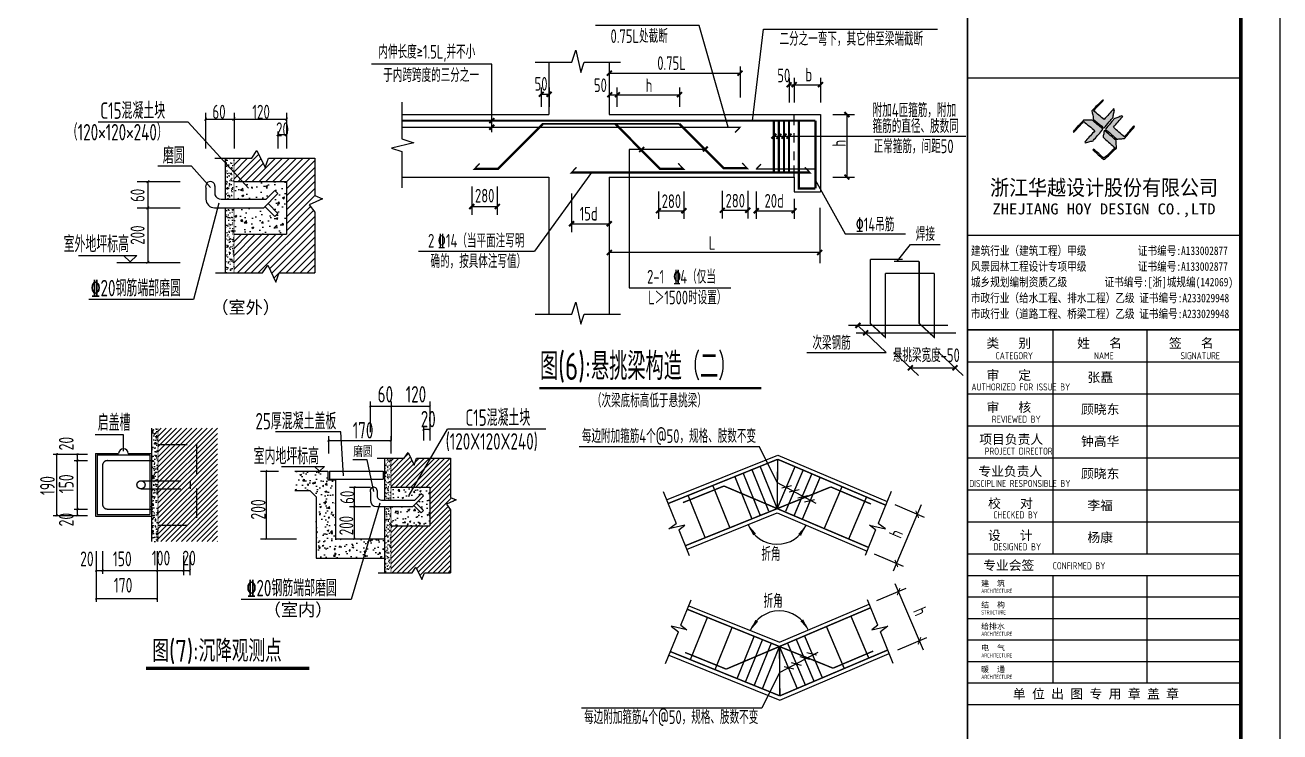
# Model space of a CAD drawing. Extents: x 293620 to 503924, y -252071 to 755100.
# Drawn here: x 438510 to 470631, y 714228 to 732314 of the extents above; entities that cross this region are included whole.
import ezdxf
from ezdxf.enums import TextEntityAlignment as Align

# ---------------------------------------------------------------- set-up
doc = ezdxf.new("R2010")
doc.units = 0
doc.header["$LTSCALE"] = 1000
doc.header["$MEASUREMENT"] = 0
doc.linetypes.add('HIDDEN', pattern=[0.375, 0.25, -0.125])
doc.linetypes.add('HIDDENX2', pattern=[19.05, 12.7, -6.35])
for name, color, linetype in [('3T_WOOD', 21, 'Continuous'), ('NUM', 7, 'Continuous'), ('PUB_TITLE', 171, 'Continuous'), ('TK', 4, 'Continuous'), ('图形', 2, 'Continuous'), ('沉降观测-室内', 6, 'Continuous'), ('表格', 7, 'Continuous')]:
    doc.layers.add(name, color=color, linetype=linetype)
doc.styles.add('-宋体', font='', dxfattribs={"width": 0.8})
doc.styles.add('HT', font='simhei.ttf', dxfattribs={"width": 0.8})
doc.styles.add('TSSD_REIN', font='tssdeng.shx', dxfattribs={"width": 0.7, "bigfont": 'tssdchn.shx'})
doc.styles.add('图签宋体', font='', dxfattribs={"height": 300})
doc.styles.add('图签黑体', font='simhei.ttf', dxfattribs={"height": 550})
doc.styles.get('-宋体').set_extended_font_data('SimSun')
doc.styles.get('图签宋体').set_extended_font_data('NSimSun')
pattern_1 = [(50, (-69297.32, 10383.48), (320.6682, -28.0548), [33.5305, -368.8358]), (355, (-69297.32, 10383.5), (-62.0321, 336.2853), [26.8244, -295.0687]), (100.4514, (-69270.6, 10381.15), (258.6363, 308.2303), [28.4966, -313.4622]), (46.1842, (-69297.32, 10472.9), (477.1354, -73.9992), [50.2958, -553.2537]), (96.6356, (-69257.56, 10466.73), (417.863, 435.5025), [42.745, -470.1932]), (351.1842, (-69297.3, 10472.9), (417.8628, 435.5028), [40.2366, -442.603]), (21, (-69252.62, 10450.55), (266.8615, -180.0003), [33.5305, -368.8358]), (326, (-69252.6, 10450.55), (108.7799, 324.1955), [26.8244, -295.0687]), (71.4514, (-69230.38, 10435.55), (375.6415, 144.1949), [28.4966, -313.4622]), (37.5, (-69297.32, 10383.48), (5.43635, 148.8281), [0, -291.49207, 0, -299.5394, 0, -296.18634]), (7.5, (-69297.32, 10383.48), (117.61148, 176.3311), [0, -170.78216, 0, -284.78596, 0, -112.8861]), (327.5, (-69397.02, 10383.48), (238.65798, -10.08369), [0, -111.76843, 0, -348.7175, 0, -462.7213]), (317.5, (-69441.73, 10383.48), (260.7272, 44.7543), [0, -145.29896, 0, -231.5842, 0, -328.5992])]

# ---------------------------------------------------------------- blocks, each defined once
blk = doc.blocks.new('_ArchTick')
at = {"color": 0, "linetype": 'ByBlock', "const_width": 0.4}
blk.add_lwpolyline([(-0.5, -0.5), (0.5, 0.5)], dxfattribs=at)
blk = doc.blocks.new('A$C04FD6434')
at = {"layer": '表格', "linetype": 'Continuous'}
h = blk.add_hatch(dxfattribs=at)
h.set_pattern_fill('AR-SAND', color=256, scale=60.674291, style=0)
h.set_pattern_definition([(37.5, (-89821.56, 11843.24), (-3.82208, 116.90867), [0, -92.22492, 0, -103.14629, 0, -98.59572]), (7.5, (-89821.56, 11843.24), (107.37995, 171.2317), [0, -49.75292, 0, -83.12378, 0, -31.854]), (327.5, (-89896.19, 11843.24), (188.94835, 0.34336), [0, -30.33715, 0, -109.21372, 0, -142.58458]), (317.5, (-89896.2, 11843.24), (182.3946, 53.25234), [0, -15.16857, 0, -71.59566, 0, -81.91029])])
h.paths.add_polyline_path([(3415, 2509), (3602, 2509), (3602, 3381), (3415, 3381)])
h.paths.add_polyline_path([(3415, 936), (3602, 936), (3602, 2322), (3415, 2322)])
h = blk.add_hatch(dxfattribs=at)
h.set_pattern_fill('AN33C', color=256, scale=606.742906, style=0)
h.set_pattern_definition([(50, (-89821.56, 11843.24), (435.1925, -38.0744), [45.5057, -500.5629]), (355, (-89821.56, 11843.24), (-84.1864, 456.3872), [36.4046, -400.4503]), (100.4514, (-89785.3, 11840.07), (351.0065, 418.3126), [38.674, -425.413]), (46.1842, (-89821.56, 11964.6), (647.541, -100.4275), [68.2586, -750.8443]), (96.6356, (-89767.6, 11956.2), (567.1, 591.039), [58.011, -638.1194]), (351.1842, (-89821.56, 11964.6), (567.0995, 591.0396), [54.607, -600.6755]), (21, (-89760.9, 11934.26), (362.1691, -244.2862), [45.5057, -500.5629]), (326, (-89760.9, 11934.26), (147.6299, 439.9796), [36.4046, -400.4503]), (71.4514, (-89730.7, 11913.9), (509.7991, 195.693), [38.674, -425.413]), (37.5, (-89821.56, 11843.24), (7.3779, 201.98098), [0, -395.5964, 0, -406.51775, 0, -401.9672]), (7.5, (-89821.56, 11843.24), (159.6156, 239.3065), [0, -231.7758, 0, -386.49523, 0, -153.2026]), (327.5, (-89956.87, 11843.24), (323.89298, -13.685), [0, -151.6857, 0, -473.2595, 0, -627.9789]), (317.5, (-90017.54, 11843.24), (353.8441, 60.738), [0, -197.1914, 0, -314.2928, 0, -445.956])])
h.paths.add_polyline_path([(4722, 1762), (4722, 2882), (3602, 2882), (3602, 2509), (4288, 2509), (4470, 2695), (4535, 2628), (4327, 2415), (4535, 2203), (4470, 2136), (4262, 2349), (4236, 2322), (3602, 2322), (3602, 1762)])
for p, q in [((2995, 4349), (2995, 3586)), ((3602, 4349), (3602, 3586)), ((4722, 4349), (4722, 3586)), ((2624, 4147), (703, 4147)), ((3913, 2744), (2624, 4147)), ((2995, 4214), (4722, 4214)), ((4535, 3952), (4535, 3586)), ((4535, 3886), (4722, 3886)), ((3984, 3381), (4092, 3544)), ((4092, 3544), (4266, 3185)), ((3195, 3381), (3984, 3381)), ((3415, 3381), (3415, 2509)), ((3602, 2942), (4128, 3469)), ((3602, 3091), (3892, 3381)), ((3602, 3239), (3744, 3381)), ((3690, 2882), (4177, 3369)), ((3839, 2882), (4225, 3269)), ((3987, 2882), (4486, 3381)), ((4136, 2882), (4635, 3381)), ((4266, 3185), (4338, 3381)), ((4284, 2882), (4783, 3381)), ((4338, 3381), (5324, 3381)), ((4433, 2882), (4932, 3381)), ((4581, 2882), (5080, 3381)), ((4722, 2874), (5229, 3381)), ((4722, 2726), (5324, 3328)), ((5324, 3381), (5324, 2586)), ((2692, 3208), (1979, 3208)), ((3101, 2759), (2692, 3208)), ((4722, 2577), (5324, 3180)), ((4722, 2429), (5324, 3031)), ((1539, 2882), (2454, 2882)), ((1766, 2882), (1766, 1159)), ((3003, 2746), (3003, 2509)), ((3195, 2791), (3195, 2602)), ((3602, 2882), (4722, 2882)), ((4288, 2509), (4470, 2695)), ((4535, 2628), (4470, 2695)), ((4722, 2280), (5324, 2883)), ((4722, 2882), (4722, 1762)), ((4722, 2132), (5324, 2734)), ((3278, 2419), (2740, 369)), ((3325, 2509), (4288, 2509)), ((4236, 2322), (4535, 2628)), ((4327, 2415), (4535, 2203)), ((4722, 1983), (5324, 2586)), ((5488, 2511), (5208, 2388)), ((5324, 2586), (5488, 2511)), ((1539, 2322), (2454, 2322)), ((3189, 2322), (4236, 2322)), ((3415, 2322), (3415, 936)), ((3971, 936), (5298, 2263)), ((4262, 2349), (4470, 2136)), ((4535, 2203), (4470, 2136)), ((4722, 1835), (5236, 2349)), ((5208, 2388), (5324, 2227)), ((5324, 2227), (5324, 936)), ((4120, 936), (5324, 2140)), ((4356, 1023), (5324, 1991)), ((3602, 1762), (4722, 1762)), ((3602, 1012), (4352, 1762)), ((3602, 1160), (4203, 1762)), ((3602, 1309), (4055, 1762)), ((3602, 1457), (3906, 1762)), ((3602, 1606), (3758, 1762)), ((3602, 1754), (3609, 1762)), ((3674, 936), (4500, 1762)), ((3823, 936), (4649, 1762)), ((4404, 923), (5324, 1843)), ((4453, 823), (5324, 1694)), ((4714, 936), (5324, 1546)), ((4862, 936), (5324, 1397)), ((283, 1308), (1527, 1308)), ((1100, 1159), (2454, 1159)), ((1247, 1308), (1387, 1168)), ((1527, 1308), (1387, 1168)), ((4211, 936), (4320, 1098)), ((4320, 1098), (4493, 739)), ((5011, 936), (5324, 1249)), ((5159, 936), (5324, 1100)), ((3206, 936), (4211, 936)), ((4493, 739), (4565, 936)), ((4565, 936), (5324, 936)), ((5308, 936), (5324, 952)), ((2740, 369), (503, 369))]:
    blk.add_line(p, q, dxfattribs=at)
for points, const_width in [([(2965, 4182), (3024, 4245)], 16.3), ([(3571, 4182), (3631, 4245)], 16.3), ([(4691, 4182), (4751, 4245)], 16.3), ([(4505, 3855), (4564, 3917)], 16.3), ([(4691, 3855), (4751, 3917)], 16.3), ([(3602, 3381), (3602, 2509)], 18.7), ([(1735, 2850), (1795, 2913)], 16.3), ([(1735, 2290), (1795, 2353)], 16.3), ([(3602, 2322), (3602, 936)], 18.7), ([(1735, 1128), (1795, 1190)], 16.3)]:
    blk.add_lwpolyline(points, dxfattribs=dict(at, const_width=const_width))
for centre, radius, start, end in [((3096, 2781), 100, 2.5431, 204.4978), ((3189, 2509), 187, 180, 270), ((3320, 2640), 131, 196.7543, 272.0598)]:
    blk.add_arc(centre, radius, start, end, dxfattribs=at)
blk.add_point((3508, 2835), dxfattribs=at)
at = {"layer": '表格', "linetype": 'Continuous', "style": 'TSSD_REIN', "width": 0.7}
for s, height, p in [('C15混凝土块', 349.9, (748, 4220)), ('60', 300, (3140, 4220)), ('120', 300, (3993, 4220)), ('（120×120×240）', 349.92, (35, 3760)), ('20', 300, (4499, 3845)), ('磨圆', 349.9, (2085, 3266)), ('室外地坪标高', 349.9, (-33, 1374)), ('\x8420钢筋端部磨圆', 349.9, (544, 436))]:
    blk.add_text(s, height=height, dxfattribs=at).set_placement(p)
for s, p in [('60', (1694, 2446, -8)), ('200', (1694, 1535, -8))]:
    blk.add_text(s, height=300, rotation=90, dxfattribs=at).set_placement(p)
at = {"layer": '表格', "linetype": 'Continuous', "style": '-宋体'}
blk.add_text('（室外）', height=268.3, dxfattribs=at).set_placement((3118, 67))
blk = doc.blocks.new('A$C5D690571')
at = {"layer": '沉降观测-室内', "linetype": 'Continuous'}
h = blk.add_hatch(dxfattribs=at)
h.set_pattern_fill('AN33C', color=256, scale=240.732003, style=0)
h.set_pattern_definition([(50, (-74270.64, 15278.55), (172.66748, -15.10645), [18.0549, -198.6039]), (355, (-74270.64, 15278.55), (-33.4019, 181.0767), [14.44392, -158.88312]), (100.4514, (-74256.25, 15277.29), (139.26572, 165.97016), [15.3443, -168.78735]), (46.1842, (-74270.64, 15326.7), (256.9191, -39.8457), [27.08235, -297.90585]), (96.6356, (-74249.23, 15323.38), (225.0032, 234.50135), [23.0165, -253.181]), (351.1842, (-74270.64, 15326.7), (225.003, 234.5015), [21.6659, -238.3247]), (21, (-74246.57, 15314.66), (143.69463, -96.92325), [18.0549, -198.6039]), (326, (-74246.57, 15314.66), (58.5738, 174.56682), [14.44392, -158.88312]), (71.4514, (-74234.6, 15306.58), (202.26848, 77.6434), [15.3443, -168.78735]), (37.5, (-74270.64, 15278.55), (2.927266, 80.138204), [0, -156.95727, 0, -161.29044, 0, -159.48495]), (7.5, (-74270.64, 15278.55), (63.32926, 94.94752), [0, -91.95963, 0, -153.34629, 0, -60.78483]), (327.5, (-74324.32, 15278.55), (128.508144, -5.42968), [0, -60.183, 0, -187.77096, 0, -249.15762]), (317.5, (-74348.4, 15278.55), (140.39157, 24.09847), [0, -78.2379, 0, -124.69918, 0, -176.93802])])
h.paths.add_polyline_path([(2478, 5049), (2341, 5049), (2341, 3929), (2478, 3929)])
h.paths.add_polyline_path([(2478, 3929), (2341, 3929), (2341, 3757), (2478, 3757)])
h.paths.add_polyline_path([(2478, 3757), (2341, 3757), (2341, 2637), (2478, 2637)])
h = blk.add_hatch(dxfattribs=at)
h.set_pattern_fill('ANSI31', color=256, scale=619.025151, style=0)
h.set_pattern_definition([(45, (-74270.64, 15278.55), (-54.71461, 54.71461), [])])
h.paths.add_polyline_path([(3166, 3929), (2478, 3929), (2478, 3757), (3166, 3757)], flags=0)
h.paths.add_polyline_path([(3304, 4700), (2478, 4700), (2478, 3929), (3166, 3929), (3166, 3757), (2478, 3757), (2478, 2985), (3304, 2985)], flags=16)
h.paths.add_polyline_path([(3748, 5049), (2478, 5049), (2478, 4700), (3304, 4700), (3304, 2985), (2478, 2985), (2478, 2637), (3748, 2637)])
h = blk.add_hatch(dxfattribs=at)
h.set_pattern_fill('AR-SAND', color=256, scale=44.707372, style=0)
h.set_pattern_definition([(37.5, (-69297.32, 10383.485), (-2.81627, 86.14323), [0, -67.955206, 0, -76.00253, 0, -72.64948]), (7.5, (-69297.32, 10383.48), (79.12207, 126.17073), [0, -36.660045, 0, -61.2491, 0, -23.47137]), (327.5, (-69352.31, 10383.485), (139.2251, 0.253), [0, -22.353686, 0, -80.47327, 0, -105.062324]), (317.5, (-69352.31, 10383.48), (134.39602, 39.23857), [0, -11.17684, 0, -52.7547, 0, -60.35495])])
h.paths.add_polyline_path([(7452, 4410), (7314, 4410), (7314, 3517), (7452, 3517)])
h.paths.add_polyline_path([(7444, 2980, -0.376402), (7452, 2989), (7452, 3380), (7314, 3380), (7314, 1967), (7452, 1967), (7452, 2972, -0.376402)])
h = blk.add_hatch(dxfattribs=at)
h.set_pattern_fill('ANSI31', color=256, scale=619.025151, style=0)
h.set_pattern_definition([(45, (-69297.32, 10383.485), (-54.71461, 54.71461), [])])
h.paths.add_polyline_path([(7941, 4265), (7813, 4529), (7733, 4410), (7452, 4410), (7452, 3792), (8277, 3792), (8277, 2967), (7452, 2967), (7452, 1967), (7901, 1967), (7981, 2087), (8109, 1822), (8162, 1967), (8709, 1967), (8721, 1979), (8721, 3310), (8636, 3428), (8842, 3519), (8721, 3574), (8721, 4410), (7994, 4410)])
h = blk.add_hatch(dxfattribs=at)
h.set_pattern_fill('AR-CONC', color=256, scale=44.707372, style=0)
h.set_pattern_definition(pattern_1)
h.paths.add_polyline_path([(6269, 3950), (6104, 3950), (6104, 4136), (5414, 4136), (5414, 3723), (5719, 3723), (5856, 3586), (5856, 2282), (7088, 2282), (7132, 2692), (6602, 2692, -0.97725), (6585, 2692), (6269, 2692)])
h = blk.add_hatch(dxfattribs=at)
h.set_pattern_fill('AN33C', color=256, scale=447.07372, style=0)
h.set_pattern_definition([(50, (-61386.38, 10395.18), (320.6682, -28.0548), [33.5305, -368.8358]), (355, (-61386.38, 10395.18), (-62.032, 336.2853), [26.8244, -295.0687]), (100.4514, (-61359.65, 10392.84), (258.6363, 308.2303), [28.4966, -313.4622]), (46.1842, (-61386.38, 10484.6), (477.1354, -73.9992), [50.2958, -553.2537]), (96.6356, (-61346.6, 10478.43), (417.863, 435.5025), [42.745, -470.1932]), (351.1842, (-61386.4, 10484.6), (417.8628, 435.503), [40.2366, -442.603]), (21, (-61341.67, 10462.24), (266.8615, -180.0003), [33.5305, -368.8358]), (326, (-61341.67, 10462.24), (108.7799, 324.1955), [26.8244, -295.0687]), (71.4514, (-61319.43, 10447.24), (375.6415, 144.1949), [28.4966, -313.4622]), (37.5, (-61386.38, 10395.18), (5.43635, 148.8281), [0, -291.49207, 0, -299.5394, 0, -296.18634]), (7.5, (-61386.38, 10395.18), (117.61148, 176.3311), [0, -170.78216, 0, -284.78596, 0, -112.8861]), (327.5, (-61486.07, 10395.18), (238.65798, -10.0837), [0, -111.76843, 0, -348.7175, 0, -462.7213]), (317.5, (-61530.78, 10395.18), (260.7272, 44.7543), [0, -145.29896, 0, -231.5842, 0, -328.5992])])
h.paths.add_polyline_path([(8277, 2967), (8277, 3792), (7452, 3792), (7452, 3517), (7957, 3517), (8091, 3654), (8140, 3605), (7986, 3448), (8140, 3292), (8091, 3243), (7938, 3399), (7919, 3380), (7452, 3380), (7452, 2967)])
h = blk.add_hatch(dxfattribs=at)
h.set_pattern_fill('AR-CONC', color=256, scale=44.707372, style=0)
h.set_pattern_definition(pattern_1)
h.paths.add_polyline_path([(7314, 2692), (7132, 2692), (7088, 2282), (7314, 2282)])
at = {"layer": 'NUM', "const_width": 70, "elevation": -8}
blk.add_lwpolyline([(2224, -73), (5709, -73)], dxfattribs=at)
at = {"layer": '沉降观测-室内', "linetype": 'Continuous'}
for p, q in [((7005, 5622), (7005, 4964)), ((7452, 5622), (7452, 4788)), ((8277, 5622), (8277, 4785)), ((7005, 5523), (8277, 5523)), ((1747, 4912), (1139, 4912)), ((1747, 4562), (1747, 4912)), ((2341, 5049), (2341, 2637)), ((6378, 4974), (4986, 4974)), ((6117, 4878), (6117, 4513)), ((6434, 4037), (6378, 4974)), ((7448, 4878), (7448, 4513)), ((7839, 3623), (8658, 5028)), ((8140, 5075), (8141, 4789)), ((8140, 5027), (8277, 5027)), ((10751, 5028), (8658, 5028)), ((6104, 4788), (7461, 4788)), ((242, 4496), (974, 4496)), ((323, 3175), (323, 4510)), ((694, 4358), (974, 4358)), ((760, 3175), (760, 4510)), ((1144, 4510), (1144, 3175)), ((1144, 4510), (1639, 4510)), ((1179, 4480), (1179, 3211)), ((1179, 4480), (2306, 4480)), ((1846, 4510), (2341, 4510)), ((2306, 4480), (2306, 3211)), ((6944, 4373), (6635, 4373)), ((7083, 3701), (6944, 4373)), ((7152, 4410), (7733, 4410)), ((7314, 4410), (7314, 3517)), ((7733, 4410), (7813, 4529)), ((7813, 4529), (7941, 4265)), ((7941, 4265), (7994, 4410)), ((7994, 4410), (8721, 4410)), ((8721, 4410), (8721, 3574)), ((4663, 4136), (5050, 4136)), ((4784, 4136), (4784, 2692)), ((5111, 4236), (6028, 4236)), ((5402, 4136), (6104, 4136)), ((5821, 4236), (5925, 4133)), ((6028, 4236), (5925, 4133)), ((6104, 4136), (6104, 3950)), ((6136, 4136), (7285, 4136)), ((6136, 4136), (6136, 3964)), ((7285, 4136), (7285, 3964)), ((6104, 3950), (6269, 3950)), ((6136, 3964), (7285, 3964)), ((6269, 3950), (6269, 2692)), ((6567, 3792), (7015, 3792)), ((6665, 3792), (6665, 2692)), ((7452, 3792), (8277, 3792)), ((8277, 3792), (8277, 2967)), ((5402, 3723), (5719, 3723)), ((5719, 3723), (5856, 3586)), ((5856, 3586), (5856, 2282)), ((7010, 3692), (7010, 3517)), ((7152, 3725), (7152, 3586)), ((7248, 3517), (7957, 3517)), ((7919, 3380), (8140, 3605)), ((7957, 3517), (8091, 3654)), ((8140, 3605), (8091, 3654)), ((8842, 3519), (8636, 3428)), ((8721, 3574), (8842, 3519)), ((694, 3327), (974, 3327)), ((6567, 3380), (7015, 3380)), ((7213, 3451), (6602, 1400)), ((7148, 3380), (7919, 3380)), ((7314, 3380), (7314, 1967)), ((7938, 3399), (8091, 3243)), ((7986, 3448), (8140, 3292)), ((8140, 3292), (8091, 3243)), ((8636, 3428), (8721, 3310)), ((8721, 3310), (8721, 1967)), ((242, 3189), (974, 3189)), ((1144, 3175), (2341, 3175)), ((1179, 3211), (2306, 3211)), ((7452, 2967), (8277, 2967)), ((4663, 2692), (5437, 2692)), ((6269, 2692), (7314, 2692)), ((1158, 2429), (1158, 1348)), ((1295, 2429), (1295, 1942)), ((2460, 2429), (2460, 1348)), ((3022, 2339), (3022, 1917)), ((3160, 2339), (3160, 1917)), ((5856, 2282), (7314, 2282)), ((1144, 2014), (3160, 2014)), ((7173, 1967), (7901, 1967)), ((7901, 1967), (7981, 2087)), ((7981, 2087), (8109, 1822)), ((8109, 1822), (8162, 1967)), ((8162, 1967), (8721, 1967)), ((8709, 1967), (8721, 1979)), ((1144, 1419), (2460, 1419)), ((6602, 1400), (4256, 1400))]:
    blk.add_line(p, q, dxfattribs=at)
at = {"layer": '沉降观测-室内', "linetype": 'HIDDEN', "ltscale": 2.5}
for p, q in [((2478, 4700), (3304, 4700)), ((3304, 4700), (3304, 2985)), ((2117, 3929), (2341, 3929)), ((2117, 3757), (2341, 3757)), ((2341, 3929), (3166, 3929)), ((2341, 3757), (3166, 3757)), ((3166, 3929), (3166, 3757)), ((2478, 2985), (3304, 2985))]:
    blk.add_line(p, q, dxfattribs=at)
at = {"layer": '沉降观测-室内', "linetype": 'HIDDENX2'}
for p, q in [((1399, 4358), (2327, 4358)), ((1295, 4255), (1295, 3430)), ((1399, 3327), (2327, 3327))]:
    blk.add_line(p, q, dxfattribs=at)
at = {"layer": '沉降观测-室内', "linetype": 'Continuous'}
for points, const_width in [([(6982, 5500), (7026, 5546)], 12), ([(7429, 5500), (7473, 5546)], 12), ([(8255, 5500), (8299, 5546)], 12), ([(2478, 5049), (2478, 3929)], 13.8), ([(8118, 5004), (8162, 5050)], 12), ([(8255, 5004), (8299, 5050)], 12), ([(6095, 4765), (6139, 4811)], 12), ([(7425, 4765), (7469, 4811)], 12), ([(300, 4473), (344, 4519)], 12), ([(738, 4473), (781, 4519)], 12), ([(738, 4335), (781, 4381)], 12), ([(7452, 4410), (7452, 3517)], 13.8), ([(4762, 4113), (4805, 4159)], 12), ([(2478, 3929), (2478, 2637)], 13.8), ([(6643, 3769), (6687, 3815)], 12), ([(300, 3166), (344, 3212)], 12), ([(738, 3303), (781, 3349)], 12), ([(738, 3166), (781, 3212)], 12), ([(6643, 3356), (6687, 3402)], 12), ([(7452, 3380), (7452, 1967)], 13.8), ([(4762, 2668), (4805, 2714)], 12), ([(6643, 2668), (6687, 2714)], 12), ([(1136, 1991), (1179, 2037)], 12), ([(1273, 1991), (1317, 2037)], 12), ([(2438, 1991), (2481, 2037)], 12), ([(3000, 1991), (3044, 2037)], 12), ([(3137, 1991), (3181, 2037)], 12), ([(1136, 1395), (1179, 1441)], 12), ([(2438, 1395), (2481, 1441)], 12)]:
    blk.add_lwpolyline(points, dxfattribs=dict(at, const_width=const_width))
at = {"layer": '沉降观测-室内', "linetype": 'Continuous', "const_width": 17.2}
blk.add_lwpolyline([(7444, 2980, 1), (7462, 2980, 1)], format="xyb", close=True, dxfattribs=at)
at = {"layer": '沉降观测-室内', "linetype": 'HIDDENX2'}
blk.add_circle((2117, 3843), 86, dxfattribs=at)
at = {"layer": '沉降观测-室内', "linetype": 'Continuous'}
for centre, radius, start, end in [((1743, 4510), 103, 0, 180), ((7079, 3718), 74, 2.5431, 204.4978), ((7148, 3517), 138, 180, 270), ((7245, 3614), 96.7, 196.7543, 272.0598)]:
    blk.add_arc(centre, radius, start, end, dxfattribs=at)
at = {"layer": '沉降观测-室内', "linetype": 'HIDDENX2'}
for centre, start, end in [((1399, 4255), 90, 180), ((1399, 3430), 180, 270)]:
    blk.add_arc(centre, 103, start, end, dxfattribs=at)
at = {"layer": '沉降观测-室内', "color": 0, "linetype": 'ByBlock'}
blk.add_point((7383, 3758), dxfattribs=at)
at = {"layer": 'NUM', "linetype": 'Continuous', "style": 'TSSD_REIN', "width": 0.8}
blk.add_text('图(7):沉降观测点', height=466.6, dxfattribs=at).set_placement((2360, 67, -8))
at = {"layer": '沉降观测-室内', "linetype": 'Continuous', "style": 'TSSD_REIN', "width": 0.7}
for s, p in [('20', (679, 4578)), ('150', (679, 3663)), ('190', (279, 3625)), ('200', (4775, 3102)), ('20', (679, 2957))]:
    blk.add_text(s, height=315, rotation=90, dxfattribs=at).set_placement(p)
for s, p in [('20', (819, 2106)), ('150', (1516, 2106)), ('100', (2347, 2123)), ('20', (2999, 2123)), ('170', (1537, 1544))]:
    blk.add_text(s, height=315, dxfattribs=at).set_placement(p)
at = {"layer": '表格', "linetype": 'Continuous', "style": 'TSSD_REIN', "width": 0.7}
for s, height, p in [('60', 349.9, (7165, 5598)), ('120', 349.9, (7764, 5598)), ('启盖槽', 349.9, (1195, 4995)), ('25厚混凝土盖板', 349.9, (4558, 5025)), ('20', 349.9, (8085, 5069)), ('C15混凝土块', 349.9, (9036, 5100)), ('170', 349.9, (6634, 4830)), ('(120X120X240)', 349.92, (8617, 4594)), ('室内地坪标高', 349.9, (4520, 4279)), ('磨圆', 233.3, (6647, 4439)), ('\x8420钢筋端部磨圆', 349.9, (4369, 1467))]:
    blk.add_text(s, height=height, dxfattribs=at).set_placement(p)
for s, p in [('60', (6668, 3436, -8)), ('200', (6647, 2768, -8))]:
    blk.add_text(s, height=300, rotation=90, dxfattribs=at).set_placement(p)
at = {"layer": '表格', "linetype": 'Continuous', "style": '-宋体'}
blk.add_text('（室内）', height=268.3, dxfattribs=at).set_placement((4736, 1045))
blk = doc.blocks.new('A$C053D6479')
at = {"layer": 'PUB_TITLE'}
h = blk.add_hatch(color=256, dxfattribs=at)
h.dxf.hatch_style = 1
edge = h.paths.add_edge_path()
edge.add_spline(control_points=[(1026, 827), (1105, 920), (1188, 1008), (1266, 1102)], knot_values=[13, 13, 13, 13, 14, 14, 14, 14], degree=3, periodic=0)
edge.add_spline(control_points=[(1266, 1102), (1258, 1111), (1249, 1119), (1239, 1116)], knot_values=[12, 12, 12, 12, 13, 13, 13, 13], degree=3, periodic=0)
edge.add_spline(control_points=[(1239, 1116), (1210, 1107), (1179, 1092), (1144, 1077)], knot_values=[11, 11, 11, 11, 12, 12, 12, 12], degree=3, periodic=0)
edge.add_spline(control_points=[(1144, 1077), (1109, 1063), (1069, 1053), (1047, 1038)], knot_values=[10, 10, 10, 10, 11, 11, 11, 11], degree=3, periodic=0)
edge.add_spline(control_points=[(1047, 1038), (1028, 1026), (1007, 992), (991, 972)], knot_values=[9, 9, 9, 9, 10, 10, 10, 10], degree=3, periodic=0)
edge.add_spline(control_points=[(991, 972), (942, 913), (899, 868), (849, 810)], knot_values=[8, 8, 8, 8, 9, 9, 9, 9], degree=3, periodic=0)
edge.add_spline(control_points=[(849, 810), (842, 801), (822, 776), (822, 775)], knot_values=[7, 7, 7, 7, 8, 8, 8, 8], degree=3, periodic=0)
edge.add_spline(control_points=[(822, 775), (823, 771), (848, 752), (859, 744)], knot_values=[6, 6, 6, 6, 7, 7, 7, 7], degree=3, periodic=0)
edge.add_spline(control_points=[(859, 744), (949, 670), (1035, 592), (1122, 521)], knot_values=[5, 5, 5, 5, 6, 6, 6, 6], degree=3, periodic=0)
edge.add_spline(control_points=[(1122, 521), (1153, 527), (1185, 530), (1217, 533)], knot_values=[4, 4, 4, 4, 5, 5, 5, 5], degree=3, periodic=0)
edge.add_spline(control_points=[(1217, 533), (1246, 535), (1293, 532), (1316, 542)], knot_values=[3, 3, 3, 3, 4, 4, 4, 4], degree=3, periodic=0)
edge.add_spline(control_points=[(1316, 542), (1327, 547), (1338, 565), (1349, 579)], knot_values=[2, 2, 2, 2, 3, 3, 3, 3], degree=3, periodic=0)
edge.add_spline(control_points=[(1349, 579), (1423, 670), (1507, 759), (1572, 848)], knot_values=[1, 1, 1, 1, 2, 2, 2, 2], degree=3, periodic=0)
edge.add_spline(control_points=[(1572, 848), (1564, 852), (1561, 861), (1551, 862)], knot_values=[0, 0, 0, 0, 1, 1, 1, 1], degree=3, periodic=0)
edge.add_spline(control_points=[(1551, 862), (1469, 769), (1393, 671), (1310, 579)], knot_values=[15, 15, 15, 15, 16, 16, 16, 16], degree=3, periodic=0)
edge.add_spline(control_points=[(1310, 579), (1216, 662), (1118, 742), (1026, 827)], knot_values=[14, 14, 14, 14, 15, 15, 15, 15], degree=3, periodic=0)
at = {"layer": 'TK'}
h = blk.add_hatch(color=256, dxfattribs=at)
h.dxf.hatch_style = 2
edge = h.paths.add_edge_path()
edge.add_spline(control_points=[(728, 856), (728, 856), (728, 856), (719, 864), (651, 922), (580, 978), (514, 1036), (509, 1106), (488, 1176), (479, 1247), (570, 1343), (663, 1436), (758, 1526), (764, 1523), (768, 1518), (774, 1515), (693, 1422), (599, 1343), (520, 1249), (607, 1171), (698, 1096), (789, 1021), (874, 1109), (950, 1206), (1031, 1298), (1066, 1286), (1054, 1262), (1045, 1224), (1036, 1188), (1031, 1158), (1024, 1121), (1020, 1104), (1017, 1085), (1012, 1071), (1004, 1052), (976, 1026), (956, 1003), (906, 946), (866, 899), (814, 839), (806, 829), (789, 806), (787, 806), (777, 804), (728, 856)], knot_values=[0, 0, 0, 0, 0.005, 0.01, 1, 1, 1, 2, 2, 2, 3, 3, 3, 4, 4, 4, 5, 5, 5, 6, 6, 6, 7, 7, 7, 8, 8, 8, 9, 9, 9, 10, 10, 10, 11, 11, 11, 12, 12, 12, 13, 13, 13, 14, 14, 14, 14], degree=3, periodic=0)
h = blk.add_hatch(color=256, dxfattribs=at)
h.dxf.hatch_style = 2
edge = h.paths.add_edge_path()
edge.add_spline(control_points=[(366, 894), (366, 894), (366, 894), (270, 970), (183, 883), (101, 791), (16, 703), (-18, 714), (9, 735), (28, 755), (103, 838), (192, 930), (266, 1005), (319, 1009), (387, 1005), (442, 1007), (456, 1008), (472, 1011), (485, 1007), (507, 1000), (534, 967), (555, 949), (624, 891), (699, 833), (760, 773), (689, 691), (614, 604), (539, 517), (529, 505), (516, 487), (506, 482), (492, 475), (469, 472), (452, 467), (416, 456), (383, 448), (342, 438), (323, 433), (297, 422), (293, 440), (291, 452), (313, 470), (322, 480), (400, 566), (477, 652), (553, 736), (460, 815), (366, 894)], knot_values=[0, 0, 0, 0, 0.005, 0.01, 1, 1, 1, 2, 2, 2, 3, 3, 3, 4, 4, 4, 5, 5, 5, 6, 6, 6, 7, 7, 7, 8, 8, 8, 9, 9, 9, 10, 10, 10, 11, 11, 11, 12, 12, 12, 13, 13, 13, 14, 14, 14, 15, 15, 15, 15], degree=3, periodic=0)
h = blk.add_hatch(color=256, dxfattribs=at)
h.dxf.hatch_style = 2
edge = h.paths.add_edge_path()
edge.add_spline(control_points=[(511, 261), (511, 261), (511, 261), (516, 267), (609, 192), (696, 111), (785, 33), (883, 118), (977, 208), (1070, 298), (992, 373), (892, 456), (803, 534), (791, 544), (768, 561), (766, 569), (761, 588), (776, 634), (780, 655), (785, 690), (788, 721), (795, 746), (897, 661), (998, 576), (1097, 490), (1100, 425), (1106, 361), (1107, 294), (1018, 207), (925, 121), (830, 33), (818, 21), (800, 0), (787, 0), (768, -1), (725, 49), (712, 60), (662, 103), (616, 143), (568, 186), (545, 207), (518, 224), (499, 250), (501, 259), (511, 261)], knot_values=[0, 0, 0, 0, 0.005, 0.01, 1, 1, 1, 2, 2, 2, 3, 3, 3, 4, 4, 4, 5, 5, 5, 6, 6, 6, 7, 7, 7, 8, 8, 8, 9, 9, 9, 10, 10, 10, 11, 11, 11, 12, 12, 12, 13, 13, 13, 14, 14, 14, 14], degree=3, periodic=0)
for points, knots in [([(1031, 1298), (1066, 1286), (1054, 1262), (1045, 1224), (1036, 1188), (1031, 1158), (1024, 1121), (1020, 1104), (1017, 1085), (1012, 1071), (1004, 1052), (976, 1026), (956, 1003), (906, 946), (866, 899), (814, 839), (806, 829), (789, 806), (787, 806), (777, 804), (728, 856), (719, 864), (651, 922), (580, 978), (514, 1036), (509, 1106), (488, 1176), (479, 1247), (570, 1343), (663, 1436), (758, 1526), (764, 1523), (768, 1518), (774, 1515), (693, 1422), (599, 1343), (520, 1249), (607, 1171), (698, 1096), (789, 1021), (874, 1109), (950, 1206), (1031, 1298)], [0, 0, 0, 0, 1, 1, 1, 2, 2, 2, 3, 3, 3, 4, 4, 4, 5, 5, 5, 6, 6, 6, 7, 7, 7, 8, 8, 8, 9, 9, 9, 10, 10, 10, 11, 11, 11, 12, 12, 12, 13, 13, 13, 14, 14, 14, 14]), ([(555, 949), (624, 891), (699, 833), (760, 773), (689, 691), (614, 604), (539, 517), (529, 505), (516, 487), (506, 482), (492, 475), (469, 472), (452, 467), (416, 456), (383, 448), (342, 438), (323, 433), (297, 422), (293, 440), (291, 452), (313, 470), (322, 480), (400, 566), (477, 652), (553, 736), (460, 815), (366, 894), (270, 970), (183, 883), (101, 791), (16, 703), (-18, 714), (9, 735), (28, 755), (103, 838), (192, 930), (266, 1005), (319, 1009), (387, 1005), (442, 1007), (456, 1008), (472, 1011), (485, 1007), (507, 1000), (534, 967), (555, 949)], [0, 0, 0, 0, 1, 1, 1, 2, 2, 2, 3, 3, 3, 4, 4, 4, 5, 5, 5, 6, 6, 6, 7, 7, 7, 8, 8, 8, 9, 9, 9, 10, 10, 10, 11, 11, 11, 12, 12, 12, 13, 13, 13, 14, 14, 14, 15, 15, 15, 15]), ([(1551, 862), (1561, 861), (1564, 852), (1572, 848), (1507, 759), (1423, 670), (1349, 579), (1338, 565), (1327, 547), (1316, 542), (1293, 532), (1246, 535), (1217, 533), (1185, 530), (1153, 527), (1122, 521), (1035, 592), (949, 670), (859, 744), (848, 752), (823, 771), (822, 775), (822, 776), (842, 801), (849, 810), (899, 868), (942, 913), (991, 972), (1007, 992), (1028, 1026), (1047, 1038), (1069, 1053), (1109, 1063), (1144, 1077), (1179, 1092), (1210, 1107), (1239, 1116), (1249, 1119), (1258, 1111), (1266, 1102), (1188, 1008), (1105, 920), (1026, 827), (1118, 742), (1216, 662), (1310, 579), (1393, 671), (1469, 769), (1551, 862)], [0, 0, 0, 0, 1, 1, 1, 2, 2, 2, 3, 3, 3, 4, 4, 4, 5, 5, 5, 6, 6, 6, 7, 7, 7, 8, 8, 8, 9, 9, 9, 10, 10, 10, 11, 11, 11, 12, 12, 12, 13, 13, 13, 14, 14, 14, 15, 15, 15, 16, 16, 16, 16]), ([(1097, 490), (1100, 425), (1106, 361), (1107, 294), (1018, 207), (925, 121), (830, 33), (818, 21), (800, 0), (787, 0), (768, -1), (725, 49), (712, 60), (662, 103), (616, 143), (568, 186), (545, 207), (518, 224), (499, 250), (501, 259), (511, 261), (516, 267), (609, 192), (696, 111), (785, 33), (883, 118), (977, 208), (1070, 298), (992, 373), (892, 456), (803, 534), (791, 544), (768, 561), (766, 569), (761, 588), (776, 634), (780, 655), (785, 690), (788, 721), (795, 746), (897, 661), (998, 576), (1097, 490)], [0, 0, 0, 0, 1, 1, 1, 2, 2, 2, 3, 3, 3, 4, 4, 4, 5, 5, 5, 6, 6, 6, 7, 7, 7, 8, 8, 8, 9, 9, 9, 10, 10, 10, 11, 11, 11, 12, 12, 12, 13, 13, 13, 14, 14, 14, 14])]:
    blk.add_open_spline(points, degree=3, knots=knots, dxfattribs=at)
blk = doc.blocks.new('GeYuanFrame_78215571', base_point=(20.09, 4.53))
at = {"layer": 'PUB_TITLE'}
for points in [[(803.09, 235.33), (803.09, 292.73)], [(827.09, 235.33), (827.09, 292.73)], [(803.09, 202.33), (803.09, 229.83)], [(827.09, 202.33), (827.09, 229.83)]]:
    blk.add_lwpolyline(points, dxfattribs=at)
at = {"layer": 'TK'}
for p, q in [((781.09, 316.93), (851.09, 316.93)), ((781.09, 284.53), (851.09, 284.53)), ((781.09, 276.33), (851.09, 276.33)), ((781.09, 268.13), (851.09, 268.13)), ((781.09, 259.93), (851.09, 259.93)), ((781.09, 251.73), (851.09, 251.73)), ((781.09, 243.53), (851.09, 243.53)), ((781.09, 235.33), (851.09, 235.33)), ((781.09, 235.33), (851.09, 235.33))]:
    blk.add_line(p, q, dxfattribs=at)
blk.add_lwpolyline([(20.09, 4.53), (20.09, 598.53), (861.09, 598.53), (861.09, 4.53)], close=True, dxfattribs=at)
at = {"layer": 'TK', "const_width": 1}
blk.add_lwpolyline([(45.09, 588.53), (851.09, 588.53), (851.09, 14.53), (45.09, 14.53)], close=True, dxfattribs=at)
at = {"layer": 'TK'}
for points, const_width in [([(781.09, 588.53), (781.09, 14.53)], 0.4), ([(781.09, 357.14), (851.09, 357.14)], 0.35), ([(781.09, 292.73), (851.09, 292.73)], 0.35), ([(781.09, 292.73), (851.09, 292.73)], 0.35), ([(781.09, 235.33), (851.09, 235.33)], 0.35), ([(781.09, 202.33), (851.09, 202.33)], 0.35)]:
    blk.add_lwpolyline(points, dxfattribs=dict(at, const_width=const_width))
for points in [[(781.09, 292.73), (851.09, 292.73)], [(781.09, 235.33), (851.09, 235.33)], [(781.09, 229.83), (851.09, 229.83)], [(781.09, 224.33), (851.09, 224.33)], [(781.09, 218.83), (851.09, 218.83)], [(781.09, 213.33), (851.09, 213.33)], [(781.09, 207.83), (851.09, 207.83)], [(781.09, 202.33), (851.09, 202.33)], [(781.09, 196.83), (851.09, 196.83)]]:
    blk.add_lwpolyline(points, dxfattribs=at)
at = {"layer": 'PUB_TITLE', "xscale": 0.01000000000021828, "yscale": 0.01000000000021828, "zscale": 0.01}
blk.add_blockref('A$C053D6479', (808.19, 336.27), dxfattribs=at)
at = {"layer": 'TK'}
for s, height, style, width, p in [('浙江华越设计股份有限公司', 3.96, 'HT', 0.9, (816.07, 329.16)), ('ZHEJIANG HOY DESIGN CO.,LTD', 2.8, '图签黑体', 1.11, (816.06, 323.29))]:
    blk.add_text(s, height=height, dxfattribs=dict(at, style=style, width=width)).set_placement(p, align=Align.MIDDLE)
for s, height, style, width, p in [('建筑行业（建筑工程）甲级           证书编号:A133002877', 2.2, '-宋体', 0.8, (782, 311.83)), ('风景园林工程设计专项甲级           证书编号:A133002877', 2.2, '-宋体', 0.8, (782, 307.81)), ('城乡规划编制资质乙级        证书编号:[浙]城规编(142069)', 2.2, '-宋体', 0.8, (782, 303.82)), ('市政行业（给水工程、排水工程）乙级 证书编号:A233029948', 2.2, '-宋体', 0.8, (782, 299.74)), ('市政行业（道路工程、桥梁工程）乙级 证书编号:A233029948', 2.2, '-宋体', 0.8, (782, 295.69)), ('CATEGORY', 1.8, 'TSSD_REIN', 0.7, (788.32, 285.17)), ('NAME', 1.8, 'TSSD_REIN', 0.7, (813.51, 285.17)), ('SIGNATURE', 1.8, 'TSSD_REIN', 0.7, (835.66, 285.17)), ('AUTHORIZED FOR ISSUE BY', 1.8, 'TSSD_REIN', 0.7, (782.12, 277.17)), ('REVIEWED BY', 1.8, 'TSSD_REIN', 0.7, (787.36, 268.91)), ('PROJECT DIRECTOR', 1.8, 'TSSD_REIN', 0.7, (785.55, 260.74)), ('DISCIPLINE RESPONSIBLE BY', 1.8, 'TSSD_REIN', 0.7, (781.57, 252.48)), ('CHECKED BY', 1.8, 'TSSD_REIN', 0.7, (787.75, 244.44)), ('DESIGNED BY', 1.8, 'TSSD_REIN', 0.7, (787.76, 236.27)), ('CONFIRMED BY', 1.8, 'TSSD_REIN', 0.7, (802.94, 231.42)), ('ARCHITECTURE', 1.08, 'TSSD_REIN', 0.7, (784.65, 225.34)), ('STRUCTURE', 1.08, 'TSSD_REIN', 0.7, (784.65, 219.84)), ('ARCHITECTURE', 1.08, 'TSSD_REIN', 0.7, (784.65, 214.34)), ('ARCHITECTURE', 1.08, 'TSSD_REIN', 0.7, (784.65, 208.84)), ('ARCHITECTURE', 1.08, 'TSSD_REIN', 0.7, (784.65, 203.34))]:
    blk.add_text(s, height=height, dxfattribs=dict(at, style=style, width=width)).set_placement(p)
at = {"layer": 'TK', "style": '图签宋体'}
for s, height, p in [('类   别', 2.4, (785.97, 288.09)), ('姓   名', 2.4, (809.2, 288.09)), ('签   名', 2.4, (832.68, 288.09)), ('审   定', 2.4, (785.97, 279.89)), ('审   核', 2.4, (785.97, 271.69)), ('项目负责人', 2.4, (784.13, 263.49)), ('专业负责人', 2.4, (783.89, 255.29)), ('校   对', 2.4, (786.38, 247.09)), ('设   计', 2.4, (786.36, 238.89)), ('专业会签', 2.4, (785.12, 231.24)), ('建  筑', 1.44, (784.61, 227.11)), ('结  构', 1.44, (784.61, 221.61)), ('给排水', 1.44, (784.61, 216.11)), ('电  气', 1.44, (784.61, 210.61)), ('暖  通', 1.44, (784.61, 205.11)), ('单 位 出 图 专 用 章 盖 章', 2.4, (792.72, 198.35))]:
    blk.add_text(s, height=height, dxfattribs=at).set_placement(p)
at = {"layer": 'TK', "char_height": 2.4, "width": 24, "attachment_point": 5, "style": '图签宋体'}
for s, insert in [('张矗', (815.09, 280.4)), ('顾晓东', (815.09, 272.23)), ('钟高华', (815.09, 264.03)), ('顾晓东', (815.09, 255.76)), ('李福', (815.09, 247.63)), ('杨康', (815.09, 239.43))]:
    blk.add_mtext(s, dxfattribs=dict(at, insert=insert))

msp = doc.modelspace()

# ---------------------------------------------------------------- linework, layer by layer
at = {"layer": '图形', "color": 3, "linetype": 'Continuous'}
for p, q in [((455763.1, 732304.8), (453114.5, 732304.8)), ((456506.7, 729704.6), (455763.1, 732304.8)), ((457128.5, 729864.7), (457412.8, 732212.6)), ((457412.8, 732212.6), (461864.7, 732212.6)), ((452502, 731364.2), (452604.6, 731672.5)), ((452604.6, 731672.5), (452739.2, 731105.1)), ((450455.1, 731313.9), (447379, 731313.9)), ((450455.1, 729571.4), (450455.1, 731313.9)), ((451563.6, 731364.2), (452502, 731364.2)), ((451920.2, 731364.2), (451920.2, 730024)), ((452739.2, 731105.1), (452825.4, 731364.2)), ((452825.4, 731364.2), (453754.9, 731364.2)), ((453463.4, 731364.2), (453463.4, 730024)), ((456812.7, 731258.5), (456812.7, 730464.6)), ((453463.4, 731084.2), (456812.7, 731084.2)), ((458066.1, 730963.2), (458066.1, 730330.3)), ((458066.1, 730788.8), (458871.5, 730788.8)), ((458196.1, 730963.2), (458196.1, 730330.3)), ((458871.5, 730963.2), (458871.5, 730330.3)), ((451723.6, 730718.3), (451723.6, 730221.8)), ((451723.6, 730544), (451921, 730544)), ((451921, 730718.3), (451921, 730221.8)), ((453475.8, 730531.6), (455260.8, 730531.6)), ((453660.8, 730718.3), (453660.8, 730221.8)), ((455260.8, 730718.3), (455260.8, 730221.8)), ((448150.5, 730338.6), (448150.5, 729400.3)), ((448150.5, 730024), (451920.2, 730024)), ((453463.4, 730024), (458871.5, 730024)), ((457676.1, 729868.4), (457676.1, 728571.1)), ((457806.1, 729868.4), (457806.1, 728571.1)), ((457936.1, 729868.4), (457936.1, 728571.1)), ((458066.1, 729868.4), (458066.1, 728571.1)), ((458192.2, 730024.4), (458192.2, 729752.2)), ((458871.5, 730024), (458871.5, 728424)), ((459184.1, 730024), (459738.5, 730024)), ((459546.7, 730024), (459546.7, 728424)), ((458192.2, 729550.2), (458192.2, 729307.6)), ((448458.7, 729297.6), (447891.4, 729163.1)), ((448150.5, 729400.3), (448458.7, 729297.6)), ((457676.1, 729472.4), (462591, 729472.4)), ((447891.4, 729163.1), (448150.5, 729076.8)), ((448150.5, 729076.8), (448150.5, 728147.4)), ((453969.9, 729131.4), (453969.9, 725591)), ((455913.5, 729131.4), (453969.9, 729131.4)), ((458192.2, 729083.1), (458192.2, 728858.6)), ((453009.2, 728542.3), (451550.3, 726527.9)), ((458192.2, 728719.3), (458192.2, 728424.4)), ((448150.5, 728424), (451920.2, 728424)), ((451920.2, 728424), (451920.2, 724919.5)), ((453463.4, 728424), (453463.4, 724919.5)), ((453463.4, 728424), (458196.1, 728424)), ((458196.1, 728424), (458196.1, 728048.3)), ((458738.2, 728352.5), (459503, 726969.9)), ((458871.5, 728424), (458871.5, 728048.3)), ((459184.1, 728424), (459738.5, 728424)), ((449944.4, 728182.2), (449944.4, 727461.4)), ((450597, 728182.2), (450597, 727461.4)), ((452496.9, 728003.8), (452496.9, 727019.2)), ((454721.4, 728059.9), (454721.4, 727352.3)), ((455374, 728059.9), (455374, 727352.3)), ((456356.8, 728072.3), (456356.8, 727364.7)), ((457009.4, 728072.3), (457009.4, 727364.7)), ((457225.2, 728059.9), (457225.2, 727352.3)), ((457225.2, 728023), (457225.2, 727352.3)), ((458196.1, 728048.3), (458871.5, 728048.3)), ((449944.4, 727672.1), (450597, 727672.1)), ((454721.4, 727563), (455374, 727563)), ((456356.8, 727575.4), (457009.4, 727575.4)), ((457225.2, 727563), (458196.1, 727563)), ((458196.1, 727869.1), (458196.1, 727352.3)), ((458849.9, 727638.8), (458849.9, 726225.6)), ((452496.9, 727229.9), (453463.4, 727229.9)), ((459503, 726969.9), (461046.1, 726969.9)), ((460842.4, 726284.1), (461173.7, 726701.8)), ((461173.7, 726701.8), (461935.5, 726701.8)), ((448581.4, 726527.9), (451550.3, 726527.9)), ((458849.9, 726494.9), (453463.4, 726494.9)), ((453969.9, 725591), (456573.3, 725591)), ((452502, 724919.5), (452604.6, 725227.7)), ((452604.6, 725227.7), (452739.2, 724660.4)), ((451563.6, 724919.5), (452502, 724919.5)), ((452739.2, 724660.4), (452825.4, 724919.5)), ((452825.4, 724919.5), (453754.9, 724919.5)), ((459827.6, 724629.1), (460555.8, 723937.4)), ((458522.6, 723937.4), (460555.8, 723937.4)), ((460751.4, 723944.3), (461376.8, 723350.2)), ((461895.1, 723944.3), (462520.5, 723350.2)), ((461171.1, 723545.6), (462314.8, 723545.6)), ((457308.3, 721520.4), (452696.7, 721520.4)), ((457762, 720606), (457308.3, 721520.4)), ((454932.5, 720164), (457774.9, 721312.1)), ((457774.9, 721312.1), (460575, 720123.3)), ((457761.7, 720606.2), (458751.4, 720083.6)), ((458129.2, 720524.8), (457881.6, 720463.8)), ((454846.2, 720377.5), (455175.1, 719563.3)), ((458325.8, 720424.9), (458072.8, 720362.5)), ((458542.5, 720270.5), (458289.5, 720208.1)), ((460677.6, 720377.5), (460348.7, 719563.3)), ((458714.8, 720165), (458461.7, 720102.6)), ((461450.2, 720037.8), (460729.7, 718340.4)), ((461531.5, 719717.3), (460785.8, 720033.9)), ((454990.1, 719424.5), (455175.1, 719563.3)), ((455444.5, 718896.3), (457761.9, 719832.3)), ((457761.9, 719832.3), (460062.8, 718855.5)), ((460533.7, 719424.5), (460348.7, 719563.3)), ((455396, 719516.4), (454990.1, 719424.5)), ((455242.7, 719396.1), (455396, 719516.4)), ((455242.7, 719396.1), (455505.5, 718745.3)), ((460281.2, 719396.1), (460018.3, 718745.3)), ((460127.8, 719516.4), (460533.7, 719424.5)), ((460281.2, 719396.1), (460127.8, 719516.4)), ((460997.2, 718458.9), (460251.6, 718775.3)), ((461507.1, 716315.8), (460786.5, 718013.3)), ((455299.5, 716957.6), (455562.4, 717608.4)), ((460338, 716957.6), (460075.2, 717608.4)), ((461054, 717894.8), (460308.4, 717578.3)), ((455501.4, 717457.4), (457818.8, 716521.3)), ((457818.8, 716521.3), (460119.7, 717498.2)), ((454903.1, 715976.2), (455231.9, 716790.4)), ((455047, 716929.2), (455231.9, 716790.4)), ((455452.8, 716837.3), (455047, 716929.2)), ((455299.5, 716957.6), (455452.8, 716837.3)), ((460338, 716957.6), (460184.7, 716837.3)), ((460184.7, 716837.3), (460590.6, 716929.2)), ((460590.6, 716929.2), (460405.6, 716790.4)), ((460734.5, 715976.2), (460405.6, 716790.4)), ((461588.3, 716636.3), (460842.6, 716319.8)), ((454989.3, 716189.7), (457831.8, 715041.5)), ((457818.5, 715747.4), (458808.2, 716270)), ((457831.8, 715041.5), (460631.8, 716230.3)), ((458599.4, 716083.1), (458346.4, 716145.5)), ((458771.6, 716188.7), (458518.6, 716251.1)), ((457818.9, 715747.6), (457365.2, 714833.3)), ((458186, 715828.8), (457938.4, 715889.8)), ((458382.6, 715928.8), (458129.6, 715991.2)), ((457365.2, 714833.3), (452753.5, 714833.3))]:
    msp.add_line(p, q, dxfattribs=at)
at = {"layer": '图形', "linetype": 'Continuous'}
for p, q in [((460145.3, 724680.8), (460532.3, 724323.9)), ((461396.8, 724680.8), (461783.9, 724323.9))]:
    msp.add_line(p, q, dxfattribs=at)
at = {"layer": '图形', "color": 3, "linetype": 'Continuous'}
for points, const_width in [([(448150.5, 729868.4), (458741.9, 729868.4)], 55), ([(457676.1, 729868.4), (457676.1, 728571.1)], 55), ([(457806.1, 729868.4), (457806.1, 728571.1)], 55), ([(457936.1, 729868.4), (457936.1, 728571.1)], 55), ([(458066.1, 729868.4), (458066.1, 728571.1)], 55), ([(458312.3, 729865.3), (458312.3, 728136.6), (458741.9, 728136.6)], 60), ([(458741.9, 729868.4), (458741.9, 728136.6)], 60), ([(451744.2, 729787.2), (453644.1, 729787.2)], 35), ([(452847, 729787.2), (455256.7, 729787.2)], 35), ([(457217.8, 728620.8), (457345.5, 728754.8)], 35), ([(457225.2, 728628.5), (458720, 728628.5)], 35), ([(460145.3, 726316.3), (460976.3, 726316.3)], 35), ([(460145.3, 726316.3), (460145.3, 724680.8), (460532.3, 724323.9), (460532.3, 725959.5)], 35), ([(460754.6, 726270.5), (461396.8, 726270.5)], 35), ([(461396.8, 726270.5), (461396.8, 724680.8), (461783.9, 724323.9), (461783.9, 725959.5)], 35), ([(460532.3, 725959.5), (461783.9, 725959.5)], 35), ([(459585, 724629.1), (462138.4, 724629.1)], 35), ([(459783.7, 724438.3), (462337.1, 724438.3)], 35), ([(451669.4, 723021.4), (457356.2, 723021.4)], 60), ([(461384.8, 719702.8), (461309.9, 719888.2)], 26.7), ([(460850.6, 718444.3), (460775.7, 718629.7)], 26.7), ([(460907.5, 717909.4), (460832.5, 717724)], 26.7), ([(461441.7, 716650.9), (461366.7, 716465.5)], 26.7)]:
    msp.add_lwpolyline(points, dxfattribs=dict(at, const_width=const_width))
for points in [[(451759.1, 729780.6, 60, 60, 0), (450616.9, 728640, 60, 60, 0), (450018.7, 728640, 35, 35, 0), (450146.4, 728774.1, 0, 0, 0)], [(453624.5, 729780.6, 60, 60, 0), (454757.6, 728640, 60, 60, 0), (455355.9, 728640, 35, 35, 0), (455228.2, 728774.1, 0, 0, 0)], [(455256.7, 729787.2, 60, 60, 0), (456393.1, 728652.4, 60, 60, 0), (456991.3, 728652.4, 35, 35, 0), (456863.6, 728786.5, 0, 0, 0)], [(448150.5, 729700, 35, 35, 0), (456812.7, 729700, 35, 35, 0), (456685, 729565.9, 0, 0, 0)], [(452626.6, 728676.4, 35, 35, 0), (452498.9, 728542.3, 55, 55, 0), (458597.7, 728542.3, 35, 35, 0), (458470.1, 728676.4, 0, 0, 0)], [(457017, 719531.4, 0, 85, 0), (457181.9, 719280.8, 85, 85, 0)], [(458501.4, 719518.4, 0, 85, 0), (458336.5, 719267.8, 85, 85, 0)], [(457073.8, 716822.2, 0, 85, 0), (457238.8, 717072.8, 85, 85, 0)], [(458558.3, 716835.3, 0, 85, 0), (458393.3, 717085.9, 85, 85, 0)]]:
    msp.add_lwpolyline(points, format="xyseb", dxfattribs=at)
at = {"layer": '图形', "color": 3, "linetype": 'Continuous', "ltscale": 0.6, "const_width": 36}
for points in [[(454970.1, 720070.9), (457774, 721203.5)], [(457774, 721203.5), (457762.9, 719941)], [(457774, 721203.5), (460537.4, 720030.2)], [(457329.1, 719766.1), (456892.3, 720847.6)], [(457546, 719875), (457109.1, 720956.5)], [(457762.9, 719941), (457326, 721022.5)], [(457762.9, 719941), (458218.7, 721014.7)], [(457978.6, 719871.2), (458434.4, 720944.9)], [(458193.5, 719758.5), (458649.3, 720832.2)], [(455349, 720094.5), (456400.7, 720519.3)], [(455406.9, 718989.4), (459135, 720495.3)], [(456548.9, 719455.8), (456112, 720537.3)], [(456400.7, 720519.3), (460100.4, 718948.6)], [(457114.2, 719682.5), (456677.3, 720764)], [(458406.9, 719671.1), (458862.7, 720744.7)], [(458968.2, 719434.5), (459424, 720508.1)], [(459135, 720495.3), (460163.3, 720058.7)], [(455923.5, 719184.5), (455486.6, 720266)], [(459588.7, 719152.3), (460044.5, 720225.9)], [(455463.8, 717364.3), (459191.8, 715858.4)], [(456457.6, 715834.3), (460157.3, 717405.1)], [(455980.3, 717169.1), (455543.5, 716087.6)], [(459645.5, 717201.4), (460101.3, 716127.7)], [(456605.7, 716897.9), (456168.8, 715816.4)], [(457171, 716671.2), (456734.2, 715589.7)], [(458463.7, 716682.6), (458919.6, 715608.9)], [(459025, 716919.2), (459480.8, 715845.5)], [(457385.9, 716587.5), (456949.1, 715506)], [(457602.8, 716478.6), (457166, 715397.1)], [(457819.7, 716412.6), (457382.9, 715331.1)], [(457830.8, 715150.2), (457819.7, 716412.6)], [(457819.7, 716412.6), (458275.5, 715339)], [(457830.8, 715150.2), (460594.2, 716323.4)], [(458035.4, 716482.4), (458491.2, 715408.8)], [(458250.3, 716595.1), (458706.2, 715521.5)], [(455026.9, 716282.8), (457830.8, 715150.2)], [(455405.9, 716259.1), (456457.6, 715834.3)], [(459191.8, 715858.4), (460220.2, 716295)]]:
    msp.add_lwpolyline(points, dxfattribs=at)
at = {"layer": '图形', "color": 3, "linetype": 'Continuous'}
for centre, start, end in [((457761.9, 719832.3), 201.99567, 336.99567), ((457818.8, 716521.3), 23.00433, 158.00433)]:
    msp.add_arc(centre, 803.4, start, end, dxfattribs=at)

# ---------------------------------------------------------------- block references
at = {"xscale": 1.200000002980232, "yscale": 1.199999999254942, "zscale": 1.200000000186265}
for name, p in [('A$C04FD6434', (439535.5, 724851.3)), ('A$C5D690571', (438936.2, 715938.9))]:
    msp.add_blockref(name, p, dxfattribs=at)
at = {"layer": '3T_WOOD', "xscale": 100, "yscale": 100, "zscale": 100}
msp.add_blockref('GeYuanFrame_78215571', (386531.3, 695699.9), dxfattribs=at)
at = {"layer": '表格', "color": 3, "linetype": 'Continuous', "xscale": 127, "yscale": 127, "zscale": 127}
for p, rotation in [((453463.4, 731084.2), 180), ((456812.7, 731084.2), 180), ((458066.1, 730788.8), 180), ((458196.1, 730788.8), 180), ((458871.5, 730788.8), 180), ((451723.6, 730544), 180), ((451921, 730544), 180), ((453475.8, 730531.6), 180), ((453673.2, 730531.6), 180), ((455260.8, 730531.6), 180), ((450455.1, 729868.4), 180), ((459546.7, 730024), 270), ((450455.1, 729700), 180), ((457676.1, 729472.4), 180), ((457806.1, 729467.4), 180), ((457936.1, 729472.4), 180), ((458066.1, 729472.4), 180), ((454295.3, 729131.4), 180), ((455921.7, 729143.8), 180), ((459546.7, 728424), 270), ((449944.4, 727672.1), 180), ((450597, 727672.1), 180), ((454721.4, 727563), 180), ((455374, 727563), 180), ((456356.8, 727575.4), 180), ((457009.4, 727575.4), 180), ((457225.2, 727563), 180), ((458196.1, 727563), 180), ((452496.9, 727229.9), 180), ((453463.4, 727229.9), 180), ((453463.4, 726494.9), 180), ((458849.9, 726494.9), 180), ((459827.6, 724629.1), 180), ((460028.5, 724438.3), 180), ((461171.1, 723545.6), 180), ((462314.8, 723545.6), 180)]:
    msp.add_blockref('_ArchTick', p, dxfattribs=dict(at, rotation=rotation))

# ---------------------------------------------------------------- texts
at = {"layer": '图形', "color": 3, "linetype": 'Continuous', "style": 'TSSD_REIN', "width": 0.7}
for s, height, p in [('0.75L处截断', 350, (453495.5, 731856.2)), ('二分之一弯下，其它伸至梁端截断', 350, (457822.1, 731786.7)), ('内伸长度≥1.5L,并不小', 350, (447553.9, 731456)), ('0.75L', 350, (454692.4, 731165.8)), ('于内跨跨度的三分之一', 350, (447678.8, 730857.9)), ('50', 350, (457765.7, 730849.9)), ('b', 350, (458484.1, 730872.1)), ('50', 350, (451552.4, 730635.7)), ('50', 350, (453071.8, 730600.4)), ('h', 350, (454393.7, 730600.2)), ('附加4匝箍筋，附加', 350, (460205.9, 729960.8)), ('箍筋的直径、肢数同', 350, (460205.9, 729552.9)), ('正常箍筋，间距50', 350, (460232.5, 729036.7)), ('280', 350, (450027.2, 727774)), ('280', 350, (454806.5, 727633.2)), ('280', 350, (456441.9, 727645.6)), ('20d', 350, (457438.9, 727642.6)), ('15d', 350, (452706.5, 727313.5)), ('\x8314吊筋', 350, (459769.7, 727038.2)), ('2  14（当平面注写明', 350, (448824.7, 726621.3)), ('焊接', 350, (461311.4, 726792.2)), ('L', 350, (456011.1, 726563.7)), ('确的，按具体注写值）', 350, (448885.8, 726095.6)), ('2-1  14（仅当', 350, (454432.7, 725700)), ('L＞1500时设置）', 350, (454460.5, 725168.1)), ('次梁钢筋', 350, (458665.3, 724009.1)), ('悬挑梁宽度-50', 350, (460723.1, 723691.4)), ('图(6):悬挑梁构造（二）', 700, (451690.2, 723233.3)), ('（次梁底标高低于悬挑梁）', 350, (453020.9, 722531.5)), ('每边附加箍筋4个@50，规格、肢数不变 ', 350, (452763, 721622.9)), ('折角', 350, (457357.5, 718603)), ('折角', 350, (457414.4, 717400.7)), ('每边附加箍筋4个@50，规格、肢数不变 ', 350, (452819.9, 714430.3))]:
    msp.add_text(s, height=height, dxfattribs=at).set_placement(p)
for rotation, p in [(90, (459521, 729202.5)), (67, (460928.4, 719155.3)), (293, (461231.9, 717324.1))]:
    msp.add_text('h', height=350, rotation=rotation, dxfattribs=at).set_placement(p)
at = {"layer": '图形', "color": 2, "linetype": 'Continuous', "style": 'TSSD_REIN', "width": 0.7}
for p in [(449068.8, 726621.3), (455094.2, 725700)]:
    msp.add_text('\x84', height=350, dxfattribs=at).set_placement(p)

doc.saveas('drawing.dxf')
